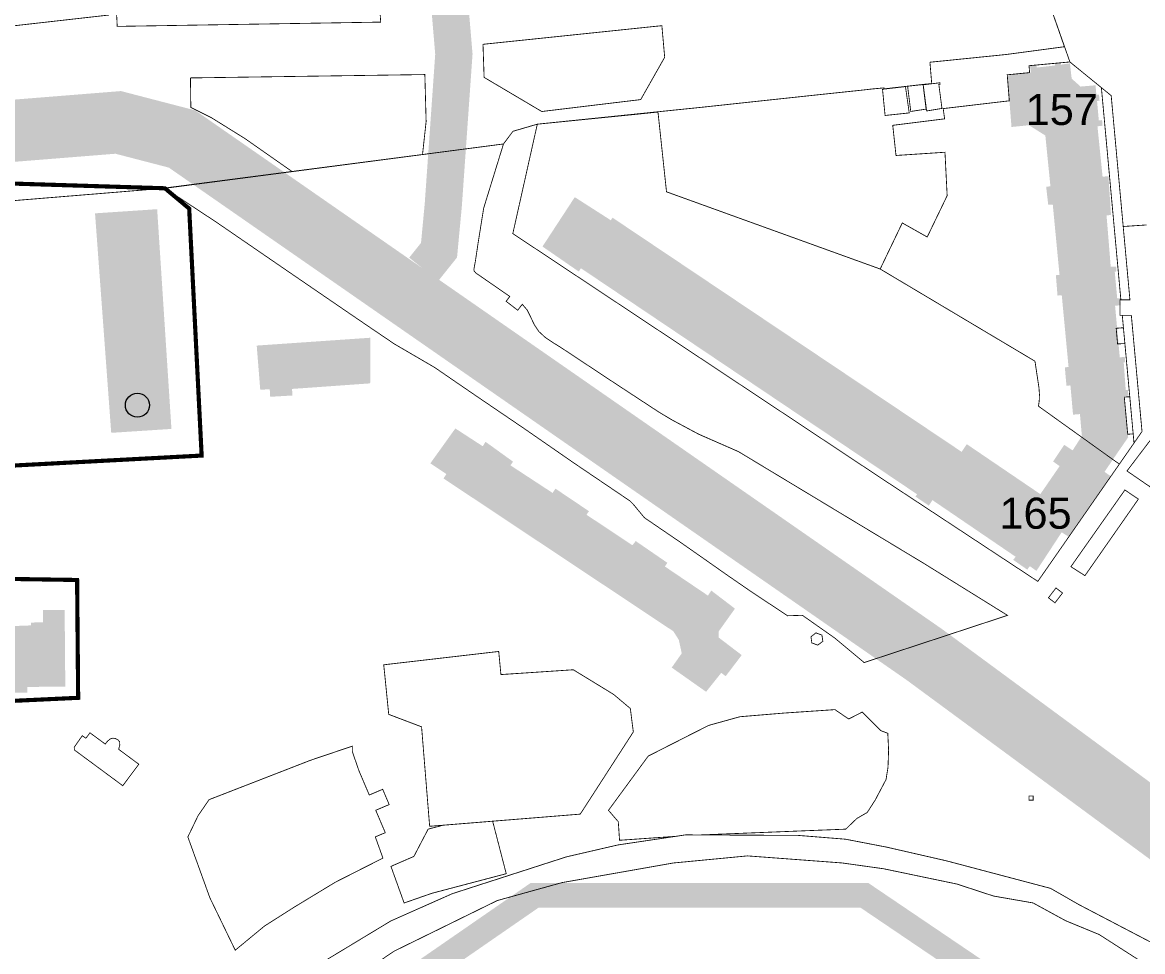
# Model space of a CAD drawing. Header units: millimetres. Extents: x 21689 to 31331, y 37531 to 43751.
# Drawn here: x 30197.8 to 30468.7, y 41736.1 to 41960.7 of the extents above; entities that cross this region are included whole.
import ezdxf

# ---------------------------------------------------------------- set-up
doc = ezdxf.new("R2010")
doc.units = ezdxf.units.MM
for name, pattern in [('DASHEDX2', [1.5, 1, -0.5]), ('g5_084', [0.4, 0.2, -0.2]), ('МЕЖА', [4, 1, -1, 1, -1])]:
    doc.linetypes.add(name, pattern=pattern)
for name, color, linetype, lineweight in [('0 . 11 - границы ДМ проект', 10, 'МЕЖА', 0), ('00 номер ОКН', 7, 'Continuous', 15), ('00 Разраб границы', 5, 'g5_084', 50), ('CONTUR', 150, 'Continuous', 9)]:
    doc.layers.add(name, color=color, linetype=linetype, lineweight=lineweight)
doc.layers.add('0.1 ОКН', color=1, linetype='Continuous', lineweight=9, transparency=0.4)
doc.layers.add('00 Дороги', color=252, linetype='Continuous', lineweight=9, transparency=0.2)
doc.layers.add('25. ценная историческая застройка сов пер', color=92, linetype='Continuous', lineweight=0, true_color=0x19df16)
doc.styles.get("Standard").update_dxf_attribs({"font": 'arial.ttf'})

# ---------------------------------------------------------------- blocks, each defined once
blk = doc.blocks.new('участки все')
at = {"layer": 'CONTUR', "const_width": 0.2}
for points in [[(7613.475867970002, 4070.829478489999), (7571.449111180001, 4097.812789259995), (7563.330337740001, 4101.157071689995), (7555.456203010002, 4105.457605769996), (7545.90174461, 4107.12387363), (7537.016263720001, 4110.029895779997), (7519.312829390002, 4113.72091358), (7509.284349230002, 4115.124439639999), (7486.390609310001, 4116.834925029994), (7468.454404060001, 4115.119524099995), (7441.551949370001, 4110.381400619997), (7425.855405990002, 4106.031719139995), (7400.85767619, 4093.764456499993), (7363.286558930003, 4068.209720929997)], [(7372.534978070001, 4084.438086909998), (7400.130066510003, 4101.105574039997), (7414.990949170001, 4107.698042809999), (7442.577083560002, 4116.595687329994), (7455.011130860002, 4119.475319829994), (7471.388423619998, 4121.914584499995), (7498.636390459999, 4121.787432769997), (7510.072344240001, 4120.872357239997), (7520.042877240001, 4118.949719869998), (7534.51213232, 4115.638214129998), (7559.680159530002, 4108.982927479999), (7566.549891230002, 4105.047768979996), (7613.265949200002, 4080.632657819995)], [(7582.905962209999, 4269.396804209995), (7577.250264620001, 4269.023393449999), (7574.344746819999, 4300.667769159998), (7571.974399250001, 4302.604052489995), (7567.20386428, 4306.487076039993), (7564.35960023, 4308.820613749994), (7558.839747540002, 4324.505069939994)], [(7397.44556416, 4321.586023069998), (7397.677435929999, 4318.442482339997), (7333.951781830001, 4317.408123279994), (7333.797748160003, 4320.410473209995)], [(7331.993889190002, 4320.15809094), (7292.1950922, 4315.657421469994)], [(7306.60392301, 4275.086932549995), (7344.42129492, 4278.187945229998), (7376.214483890002, 4282.321183739994), (7376.214483890002, 4282.321183739994), (7364.88597612, 4290.254599189997), (7356.723696330002, 4295.329548499998), (7351.751772560001, 4297.815661209999), (7351.660953590003, 4304.947031539995), (7408.353221960002, 4305.759073909998), (7408.659535160001, 4294.414417919994), (7407.787263329999, 4286.427796009993), (7427.366248710001, 4288.978036109998), (7429.663163960002, 4292.042861299997), (7435.549477290002, 4293.762737149998), (7475.442113110003, 4297.861971349994), (7486.320044360001, 4299.035427269998), (7503.297855320001, 4300.855492269998), (7514.546004030002, 4302.043279959995), (7516.509518000002, 4302.273217919995), (7519.403576320001, 4302.538909189999), (7519.419898070002, 4302.298660079999), (7528.836338270001, 4303.374491389994), (7530.939512780001, 4303.582291219995), (7530.508461240002, 4308.738873689995), (7548.926999540002, 4310.606880359999), (7563.03579617, 4312.4908688), (7558.839747540002, 4324.505069939994)]]:
    blk.add_lwpolyline(points, dxfattribs=at)
for points in [[(7393.65151318, 4373.573957909997), (7339.56110875, 4329.122212009999), (7333.69697298, 4324.932003539994), (7333.797748160003, 4320.410473209995), (7333.951781830001, 4317.408123279994), (7397.677435929999, 4318.442482339997), (7393.65151318, 4373.573957909997)], [(7422.415167589999, 4313.073764349996), (7422.682777900002, 4305.079691239996), (7436.626376010001, 4296.826240609997), (7460.560449690001, 4299.709802819998), (7466.35707115, 4309.941025069995), (7465.674048070003, 4317.581458359993), (7422.415167589999, 4313.073764349996)], [(7422.415167589999, 4313.073764349996), (7422.682777900002, 4305.079691239996), (7436.626376010001, 4296.826240609997), (7460.560449690001, 4299.709802819998), (7466.35707115, 4309.941025069995), (7465.674048070003, 4317.581458359993), (7422.415167589999, 4313.073764349996)], [(7577.305468099999, 4244.542631589996), (7575.55343516, 4244.40945531), (7575.88548537, 4240.624384559996), (7577.656901320003, 4240.717264239996), (7578.840196209999, 4227.869192029997), (7577.518826350003, 4227.779422189996), (7578.341302830001, 4218.79686088), (7579.66236655, 4218.866635509999), (7579.868636210001, 4216.663485099998), (7576.33078579, 4211.577665929995), (7574.747696660001, 4212.681898819996), (7556.755182799999, 4225.577315889998), (7556.93381817, 4226.794576939996), (7556.997992240003, 4228.373589159994), (7556.88266829, 4229.985349339993), (7555.911646820002, 4236.450193789998), (7518.473073430003, 4258.743297459994), (7523.823577810002, 4269.881345769994), (7529.851469740002, 4266.479070749999), (7534.674493260002, 4276.475198059997), (7534.1452193, 4286.973266639994), (7522.303336260001, 4286.194567279999), (7521.51497941, 4293.486613199995), (7534.058943520001, 4295.054560939999), (7533.716840240002, 4297.529790379995), (7549.70564973, 4299.414996489999), (7549.20191562, 4305.70268771), (7554.61996665, 4306.229735839996), (7554.47556852, 4307.901940979994), (7564.349449550002, 4308.810769189993), (7567.20386428, 4306.487076039993), (7571.806429480003, 4302.736623649995), (7571.974399250001, 4302.604052489995), (7576.688802500001, 4251.292049649993), (7576.488850040002, 4251.295110879997), (7576.49128477, 4247.535086389994), (7577.031309450001, 4247.536818709995), (7577.305468099999, 4244.542631589996)], [(7351.660953590003, 4304.947031539995), (7408.353221960002, 4305.759073909998), (7408.659535160001, 4294.414417919994), (7407.787263329999, 4286.427796009993), (7376.214483890002, 4282.321183739994), (7364.88597612, 4290.254599189997), (7356.723696330002, 4295.329548499998), (7351.751772560001, 4297.815661209999), (7351.660953590003, 4304.947031539995)], [(7519.038457730004, 4302.204500219995), (7524.58831503, 4302.849530109997), (7525.500880359999, 4296.485579569998), (7519.661398110002, 4295.864983649997), (7519.038457730004, 4302.204500219995)], [(7525.109722100002, 4302.941547099996), (7528.845876700001, 4303.344345459998), (7529.574915790004, 4297.403203369998), (7525.876302700003, 4296.839830729994), (7525.109722100002, 4302.941547099996)], [(7529.718145400003, 4296.961011989995), (7529.672749150002, 4297.261706009995), (7528.88494882, 4303.283747459994), (7532.301332499999, 4303.701441439996), (7532.902567490001, 4303.782236299993), (7532.95673685, 4303.401408209996), (7532.656502010002, 4303.386004839995), (7533.417370710002, 4297.564375119996), (7529.718145400003, 4296.961011989995)], [(7578.708781450001, 4251.291124149997), (7576.688802500001, 4251.292049649993), (7571.974399250001, 4302.604052489995), (7574.344746819999, 4300.667769159998), (7578.87874104, 4251.288522109994), (7578.708781450001, 4251.291124149997)], [(7435.549477290002, 4293.762737149998), (7459.085378240001, 4296.112397199999), (7464.734294260001, 4296.695910909998), (7466.798936130003, 4277.404361519999), (7518.473073430003, 4258.743297459994), (7555.911646820002, 4236.450193789998), (7556.88266829, 4229.985349339993), (7556.997992240003, 4228.373589159994), (7556.93381817, 4226.794576939996), (7556.755182799999, 4225.577315889998), (7574.747696660001, 4212.681898819996), (7576.33078579, 4211.577665929995), (7557.220181280001, 4184.100336029994), (7556.596550910002, 4183.20988658), (7518.73849177, 4208.149398579997), (7429.624407909999, 4267.3035294), (7430.182396849999, 4269.784979169999), (7435.549477290002, 4293.762737149998)], [(7345.49241874, 4278.261546259993), (7427.366248710001, 4288.978036109998), (7422.57885799, 4273.471377159999), (7421.251795440003, 4265.171719209996), (7420.594282260001, 4260.76179887), (7420.212681600002, 4258.697647299995), (7420.266391850001, 4258.286826229996), (7420.639107770004, 4257.811121449995), (7428.89172009, 4252.104792659993), (7428.01370992, 4250.928238379994), (7430.810742289999, 4248.775422879996), (7431.91267981, 4250.208548089998), (7433.072042580002, 4248.860802569994), (7433.964732380002, 4247.077141079993), (7434.817125550002, 4245.274096589993), (7435.941750550002, 4243.616883859998), (7437.479798640001, 4242.183341029995), (7439.053655930002, 4241.129248829994), (7441.341832090002, 4239.704221709994), (7454.10249677, 4231.258884849995), (7464.973359530002, 4224.132476789993), (7468.11459673, 4222.254391139999), (7474.591617780003, 4218.795240539999), (7484.197178790001, 4214.588195349999), (7529.102640640002, 4187.520794279997), (7549.27076367, 4174.992069169995), (7514.59620892, 4163.58296041), (7507.486999770001, 4169.51178031), (7500.957291180002, 4174.101732799994), (7499.65122701, 4175.01172522), (7496.089470610001, 4174.896254709994), (7487.46679345, 4180.598246449998), (7481.321634930002, 4184.83231315), (7475.563628679999, 4188.880453409998), (7470.25061761, 4192.601782089994), (7461.47241685, 4198.596154699997), (7458.85065244, 4201.746283279994), (7458.00417285, 4202.629239869994), (7444.246757590001, 4211.939832999997), (7432.42219561, 4220.13083871), (7421.80265007, 4227.343399359997), (7414.805960379999, 4232.130502579996), (7410.758563530002, 4234.912458959995), (7401.005694269999, 4240.60175627), (7395.839279719999, 4244.10084264), (7388.51572929, 4249.092950049998), (7374.799527630003, 4258.482915239998), (7357.857619429999, 4270.112259779998), (7345.49241874, 4278.261546259993)], [(7577.031309450001, 4247.536818709995), (7578.71121618, 4247.531099679996), (7579.221094930002, 4247.523293559999), (7581.8013499, 4219.453886239993), (7579.868636210001, 4216.663485099998), (7577.031309450001, 4247.536818709995)], [(7575.55343516, 4244.40945531), (7577.305468099999, 4244.542631589996), (7577.656901320003, 4240.717264239996), (7575.88548537, 4240.624384559996), (7575.55343516, 4244.40945531)], [(7592.629658600002, 4223.918092309999), (7585.373729340002, 4209.159229329998), (7583.68712979, 4206.115061099997), (7578.165241720002, 4209.909586619993), (7589.10570199, 4224.31204184), (7588.24344396, 4234.615207429997), (7593.386507520001, 4234.816467589997), (7592.629658600002, 4223.918092309999)], [(7577.518826350003, 4227.779422189996), (7578.840196209999, 4227.869192029997), (7579.66236655, 4218.866635509999), (7578.341302830001, 4218.79686088), (7577.518826350003, 4227.779422189996)], [(7567.997723190001, 4184.595334029996), (7564.60098716, 4186.767329529997), (7577.65478561, 4205.307417239994), (7580.921093150002, 4203.107418569998), (7567.997723190001, 4184.595334029996)], [(7560.992235280003, 4181.622595569999), (7562.573487830002, 4180.398391299998), (7560.747179050003, 4178.026359399999), (7559.165773430002, 4179.240566049993), (7560.992235280003, 4181.622595569999)], [(7501.948872540001, 4168.326570639997), (7501.73173536, 4169.819890119994), (7502.94614399, 4170.761294979995), (7504.387840470001, 4170.219224929999), (7504.604977639999, 4168.725905449995), (7503.390722079998, 4167.794498219999), (7501.948872540001, 4168.326570639997)], [(7398.408283330002, 4163.041750649994), (7399.614742090001, 4151.053315689998), (7407.558612200002, 4148.041707609998), (7409.510415630001, 4123.991898089996), (7445.93535109, 4126.934242259994), (7458.769564320002, 4146.807695269999), (7458.046387829999, 4152.47874916), (7454.018325090001, 4155.870406509995), (7444.259743820002, 4161.839787809993), (7426.752008020002, 4160.677827339998), (7426.217562100003, 4166.265992589994), (7398.408283330002, 4163.041750649994)], [(7452.759346270003, 4127.849767559993), (7462.380218000003, 4140.972436009993), (7476.97356323, 4148.378995459999), (7484.545751590002, 4150.483062019993), (7495.22928851, 4151.369499019994), (7507.541978740002, 4152.200994529994), (7510.857203890002, 4149.930247259995), (7514.132910939999, 4151.610092199997), (7518.644017850002, 4147.111043819998), (7520.314435190001, 4146.485472529995), (7520.511925540002, 4142.402462379999), (7520.368731430001, 4138.274668089994), (7519.893222210001, 4135.301957609998), (7517.287600310003, 4130.361864509999), (7515.341215930003, 4127.331672549997), (7512.839152520003, 4125.889982549997), (7510.149527820002, 4123.301167729994), (7474.828065900002, 4121.891925449999), (7471.388423619998, 4121.914584499995), (7469.053007640003, 4121.560339609998), (7455.43848211, 4120.608773799999), (7455.137139919999, 4125.093373289994), (7452.759346270003, 4127.849767559993)], [(7335.290911340002, 4133.808132299993), (7323.59320359, 4142.447194469998), (7323.553623420001, 4143.127798539993), (7325.495876280001, 4145.888055949995), (7326.366790250002, 4145.294724319995), (7327.366608570002, 4146.589413980001), (7331.04516605, 4143.883104519999), (7331.656503180003, 4144.623743179996), (7332.344607100001, 4145.153207169999), (7332.876777320001, 4145.2950595), (7333.495558900001, 4145.215586469996), (7334.170040610003, 4144.855261479999), (7334.513529170003, 4144.430004009999), (7334.571574010002, 4143.649117549998), (7334.295717569999, 4142.613343669996), (7335.75898939, 4141.52094473), (7339.170365900002, 4138.998725269994), (7335.290911340002, 4133.808132299993)], [(7356.159114540002, 4130.428660199998), (7380.644562690003, 4139.933772829993), (7390.797114510002, 4143.368332099998), (7390.81659518, 4142.028037789997), (7392.38702369, 4137.484008619998), (7394.906253110002, 4131.555457909999), (7398.157374050002, 4132.935680809998), (7399.720817310001, 4129.241756199998), (7396.47969403, 4127.861380209993), (7398.776784100002, 4122.446228939996), (7396.3712801, 4121.433058919996), (7398.212765030002, 4116.304881909993), (7386.653039560002, 4110.441872169999), (7376.872279350002, 4104.511627319996), (7369.571292110002, 4099.873414599999), (7362.491881000003, 4094.031812949993), (7356.355928510002, 4106.705714589996), (7351.031168220001, 4121.417191959998), (7353.499732390003, 4126.549384999998), (7356.159114540002, 4130.428660199998)], [(7554.472185530001, 4131.322583759996), (7555.472253960001, 4131.32727319), (7555.476943390001, 4130.327204749999), (7554.476874960001, 4130.322515319996), (7554.472185530001, 4131.322583759996)], [(7400.151992160001, 4114.295199339998), (7405.698949150004, 4116.710271289994), (7409.149937690003, 4123.30741886), (7412.78438443, 4124.251774559998), (7424.749150020002, 4125.218597309998), (7428.03485892, 4112.528333259994), (7410.062425240001, 4107.793495439997), (7403.336513660001, 4105.446472319999), (7400.151992160001, 4114.295199339998)]]:
    blk.add_lwpolyline(points, close=True, dxfattribs=at)

msp = doc.modelspace()

# ---------------------------------------------------------------- hatches: boundary and pattern name
at = {"layer": '0.1 ОКН', "transparency": 33554585}
h = msp.add_hatch(color=1, dxfattribs=at)
h.dxf.hatch_style = 1
h.paths.add_polyline_path([(30451.11390208492, 41950.82200594569), (30448.87095307097, 41950.50984825153), (30448.81642295115, 41951.00043342232), (30447.46686917064, 41950.82037781116), (30447.54759587526, 41950.32274334228), (30443.1116283998, 41949.80831310276), (30443.01526635983, 41950.41891740213), (30441.44522861221, 41950.2258148635), (30441.69106897831, 41948.63584531208), (30435.98760603715, 41947.91604468057), (30436.98191988146, 41935.44075778906), (30441.20519278951, 41935.87154723582), (30445.16989775199, 41933.37296665918), (30446.39851379011, 41921.0940535498), (30445.36622285458, 41920.98543052834), (30445.85520253211, 41916.69482731835), (30446.96263782799, 41916.69482731835), (30448.59317530692, 41899.67510110985), (30447.71434770858, 41899.60482015472), (30448.10894541803, 41894.68354078403), (30449.13940403242, 41894.74660728418), (30450.78029384411, 41877.4173547326), (30449.88105458225, 41877.31282938766), (30450.27445044665, 41872.86683585631), (30451.2287714949, 41872.95769000433), (30451.86755592962, 41865.87976062959), (30453.53056544945, 41866.02431755128), (30453.99723974731, 41860.81229750343), (30461.86209360122, 41855.56439429525), (30465.20601122218, 41860.42023270045), (30464.21522713465, 41870.33883168576), (30465.2200018895, 41870.4699586811), (30465.15590049728, 41871.87170194548), (30464.60180597629, 41871.85882082347), (30464.12393086206, 41878.49466759067), (30464.47585047708, 41878.52898552615), (30464.37661385891, 41879.83844882652), (30463.16443566625, 41879.74703560009), (30462.02916539381, 41892.22420622797), (30463.39098876327, 41892.33827267645), (30463.29638552233, 41894.04051691345), (30462.55, 41893.98), (30461.94908084404, 41900.4689534005), (30462.37704473319, 41900.51634978171), (30462.28, 41901.71), (30460.98, 41901.64), (30459.96923283815, 41914.07368358543), (30461.04524638143, 41914.16184947018), (30460.43398388119, 41923.54343857378), (30459.01090917604, 41923.41685362387), (30457.77033985679, 41935.60444612858), (30459.00173241463, 41935.74275387038), (30458.88447295464, 41937.100937234), (30458.10022586374, 41937.04592213258), (30457.66596272084, 41941.72921264685), (30458.28165293749, 41941.79759876138), (30458.14483356293, 41943.24736720388), (30457.50177825891, 41943.22001365081), (30457.31023022519, 41945.5177600932), (30453.68267993154, 41945.21285702732), (30451.5328231377, 41947.14446848434)])
h = msp.add_hatch(color=1, dxfattribs=at)
h.dxf.hatch_style = 1
h.paths.add_polyline_path([(30323.54819158105, 41906.53549974098), (30332.320494244, 41900.4844864162), (30332.85531844003, 41901.27777736535), (30414.14809760735, 41846.62911780876), (30413.74676052557, 41846.08748509508), (30416.97940777198, 41843.89211693234), (30417.86398774402, 41845.21894388157), (30437.98414388554, 41831.51855729509), (30437.38282286009, 41830.78065556144), (30440.80639382404, 41828.39579120193), (30441.39810951141, 41829.25959751536), (30443.00636603835, 41828.10785576413), (30449.11799558586, 41837.44181015199), (30450.87991390717, 41836.30875068844), (30460.94353696314, 41851.04501338002), (30459.46648885702, 41852.03986189719), (30461.86264628869, 41855.56402550894), (30454.03833664881, 41860.78487518062), (30451.76153241263, 41857.22944540626), (30449.74395421504, 41858.58836165945), (30447.04442477959, 41854.55508238026), (30448.62067286048, 41853.43487033718), (30443.9563395826, 41846.66323948887), (30426.16678707248, 41858.74382916471), (30424.93109129846, 41856.88557453665), (30340.49285767985, 41913.50700380342), (30340.07716640348, 41912.88796790038), (30331.3558614847, 41918.4736986724)])
h = msp.add_hatch(color=1, dxfattribs=at)
h.dxf.hatch_style = 1
h.paths.add_polyline_path([(30215.32699048746, 41914.56251599543), (30230.35436805276, 41915.56552700118), (30233.80985904501, 41862.43400533303), (30219.24387291222, 41861.48668381287)])
at = {"layer": '0.1 ОКН', "transparency": 33554687}
h = msp.add_hatch(color=2, dxfattribs=at)
h.dxf.hatch_style = 1
edge = h.paths.add_edge_path()
edge.add_arc((30225.57213583661, 41868.17175241889), 2.906288479469367, 0, 360)
at = {"layer": '0.1 ОКН', "transparency": 33554585}
h = msp.add_hatch(color=1, dxfattribs=at)
h.dxf.hatch_style = 1
h.paths.add_polyline_path([(30139.76353090985, 41803.09332911758), (30142.26167668867, 41814.44435647484), (30165.4238308346, 41809.02063811622), (30165.80891900507, 41810.66516885592), (30168.79400040703, 41810.66516885653), (30168.7940004064, 41813.78288881166), (30199.80371475588, 41814.92479514617), (30199.80371475574, 41815.61369101633), (30202.73855950973, 41815.65799341041), (30202.73855950911, 41818.66934350833), (30207.97934487604, 41818.66934350941), (30208.13880004945, 41800.13112279369), (30198.96953991528, 41800.04475973397), (30198.96953991556, 41798.68090344431), (30163.33059898065, 41798.58479969945)])
at = {"layer": '25. ценная историческая застройка сов пер', "lineweight": 30, "true_color": 0x19df16, "transparency": 33554585}
h = msp.add_hatch(color=92, dxfattribs=at)
h.dxf.hatch_style = 1
h.paths.add_polyline_path([(30254.43266922888, 41882.58623521448), (30281.91457042083, 41884.48116686532), (30281.87009370348, 41873.44590532815), (30262.97187199064, 41872.10255661529), (30263.08453578878, 41870.51760297225), (30257.69225676224, 41870.20207715749), (30257.5853439437, 41872.02919786242), (30255.28599388997, 41871.90343367236)])
h = msp.add_hatch(color=92, dxfattribs=at)
h.dxf.hatch_style = 1
h.paths.add_polyline_path([(30366.7686400795, 41803.44191318295), (30363.11204946111, 41798.87436319718), (30354.80537076558, 41804.72852874068), (30357.23013769081, 41808.16911469777), (30356.51418515743, 41811.4382056799), (30355.19432332618, 41813.50573158376), (30299.61107682986, 41850.45795959283), (30300.31945923878, 41851.52350275951), (30296.42742651136, 41854.11096012892), (30302.47213247386, 41862.54744809573), (30309.09129399366, 41858.25024538128), (30309.78117760309, 41859.31290203122), (30316.43090675471, 41854.51550458111), (30315.79404502587, 41853.63274303219), (30325.9942537576, 41846.9539048955), (30326.67609199092, 41847.99523755827), (30334.78297859191, 41842.54351373208), (30334.20028620829, 41841.67703163801), (30345.29674700373, 41834.31025735073), (30346.10648306789, 41835.31409016659), (30353.7512955406, 41830.05943628059), (30353.14240537501, 41829.17358323806), (30363.55576502934, 41822.13654626202), (30364.37357742554, 41823.34673950676), (30370.09226507207, 41818.98183150699), (30366.15203706873, 41813.46239699472), (30366.15203706903, 41811.99954202044), (30371.73223908481, 41807.7423960736), (30367.86342745168, 41802.65723758071)])

# ---------------------------------------------------------------- linework, layer by layer
at = {"layer": '0 . 11 - границы ДМ проект', "color": 7, "linetype": 'DASHEDX2', "lineweight": 100, "ltscale": 9, "transparency": 33554687, "const_width": 6, "flags": 128}
msp.add_lwpolyline([(22946.72510491731, 37638.62634446474), (22902.58275362352, 38352.09544947399), (23040.30552195036, 38403.74699439852), (23117.28987673577, 38401.20998066332), (23331.1420536978, 38342.16201107599), (23767.91543332974, 38429.68248831519), (23839.74239124, 38479.18059107), (23935.86335432742, 38610.41912232844), (23988.40132216, 38646.94820499), (24015.49430024, 38690.25421504), (24098.8452309, 38777.81996658), (24145.02916959996, 38828.88408843358), (24135.93365142038, 38857.74903914007), (24309.79136626136, 39159.02335676074), (24384.57904334093, 39142.81432697957), (24479.69044304418, 39275.03790042002), (24546.54025369158, 39209.37293054136), (24750.00699521847, 39350.12800903574), (25003.87553727916, 39639.79523174531), (25413.16423419, 40107.12354530999), (25363.28122043863, 40286.1963412378), (24989.22853481921, 40491.13671530629), (25395.27705222245, 40838.84090474431), (25660.55687700859, 41058.1212780236), (25845.23661174224, 41208.91797594001), (25792.92225945706, 41266.22521493745), (25888.27287515579, 41383.12165802711), (26058.62504157837, 41521.64746533834), (26092.19545014985, 41658.69000876763), (26130.82507784197, 41752.52885494488), (26159.06766021, 41742.26863351999), (26300.90294768, 42104.40990112), (26325.33535177233, 42112.11412577571), (26524.47797661, 42049.11658247), (26659.51670021, 41994.10879823), (26661.29681694, 41997.38156593999), (26646.24186780636, 42050.66573332276), (26706.45990802, 42026.98113369), (26859.65240616, 41970.83280222), (27006.59161047, 41919.76309608), (27172.97754121135, 41911.40656938787), (27384.06492399187, 41951.12446427483), (27369.53217738251, 42033.5881556695), (27673.2432763, 42086.299163), (27976.36208943, 41979.68805869), (28033.35021731, 41963.2255317), (28102.86024026, 41962.56134384), (28159.53544921, 41928.27357007), (28328.59992242, 41835.13504241), (28499.53452968, 41807.32807047), (28720.17246485, 41761.45017348), (29052.46195313211, 41622.8362771675), (29045.52470487974, 41606.09317728942), (29058.01506483, 41600.91798700999), (29065.19261988, 41619.04810909), (29089.18447916, 41611.33081662), (29476.61138263, 41567.36910858), (29694.10996345, 41552.13846409999), (29707.82845489, 41609.00136489), (29818.275139065, 41584.49707639499), (29941.90103675, 41545.70507110999), (30079.67228635, 41531.56698092), (30099.06303546, 41598.89996296), (30133.54357397405, 41631.14582509244), (30187.92633103131, 41657.25471079486), (30321.6596071154, 41749.6743683796), (30401.38263574907, 41749.67436839595), (30509.19471491012, 41676.73679472978), (30617.63335427429, 41749.6743684403), (30608.36187039, 41787.70236535), (30599.77219858887, 41907.49940916979), (30613.24786402192, 41930.64783038972), (30611.36174401594, 41954.38579577781), (30596.20036098, 41953.50793184999), (30593.66803204827, 42010.24730760449), (30597.05242802, 42063.37447629), (30605.37673080241, 42235.81472535373), (30665.45288897015, 42236.16617940241), (30657.33209828, 42284.13072247), (30610.31596798244, 42363.40028195169), (30625.51081777, 42373.5175948), (30633.15317981222, 42373.02058397977), (30649.52445566, 42377.67990423), (30654.80521015, 42423.44887381999), (30716.02784902182, 42430.23311197), (30760.54269703, 42567.64931254999), (30765.79914673, 42586.35875087), (30791.94896227, 42710.48550226), (30846.36596234, 42699.40050186), (30866.74415354, 42759.78235986999), (30939.13356086, 42753.23395767), (31030.96140422, 42735.48796885), (31057.15772466, 42750.27677828999), (31131.35464117867, 42919.39390898121), (31178.70652303, 43049.99406818), (31223.89605601, 43155.77153143999), (31261.16372977, 43239.22040074999), (31200.22801675, 43266.25338926), (31159.04111994206, 43264.61713918535), (31092.90331316364, 43324.58746368033), (31030.83524853704, 43397.77160590068), (30974.06390645161, 43434.0146775), (30837.6789623, 43448.49250195999), (30812.705, 43443.575), (30797.5685287, 43373.25902415999), (30670.04491227509, 43084.43450838327), (30627.79324233, 42979.09036925), (30572.79299257, 42815.92515511), (30581.39016593, 42739.20179252), (30580.07135906, 42670.05223768999), (30572.53432323, 42633.01777761), (30553.34306316, 42565.66186988), (30547.39514436, 42556.65297385999), (30525.72109807281, 42505.24778370114), (30514.50603629337, 42510.1075917977), (30479.51154115131, 42425.85737494091), (30461.95050270375, 42345.3832640727), (30464.74984954377, 42236.14262650891), (30403.52050363, 42231.71695613999), (30361.99926578958, 42222.30444943784), (30262.36972906, 42221.18809992), (30097.98451162034, 42200.40990911882), (30088.9462716438, 42269.8882103679), (30058.49243754998, 42273.90206414821), (30000.91284802227, 42267.83146293058), (30008.92580966462, 42181.87578158897), (29926.0240286, 42170.85978648), (29838.03744895606, 42159.36450204132), (29837.12383709, 42151.41822664), (29801.61662566, 42150.51865913999), (29804.07857113, 42118.48481974), (29746.29346473, 42112.7697388), (29727.00532503, 42117.6116394), (29726.76722718, 42121.26287929999), (29669.98646400891, 42116.48262229375), (29667.12373654, 42186.75173099), (29663.62250802323, 42276.82476183268), (29664.83122397, 42334.19663553), (29729.6717126, 42336.193867), (29743.29418113489, 42425.80320210827), (29681.44663512, 42426.64211347999), (29599.85191165767, 42422.04241824291), (29585.2883337, 42460.05436807999), (29593.54794175791, 42547.89601419552), (29586.22551206196, 42640.93108877819), (29612.42445620809, 42670.25992293473), (29566.57327661007, 42703.24376872109), (29536.54874412536, 42712.38059703462), (29485.12816521317, 42721.10504353844), (29445.22086842424, 42718.94205858544), (29271.8683758008, 42704.275412847), (29252.91371590861, 42692.41130837031), (29197.94774281655, 42673.03837105441), (29178.85069025564, 42668.76578992854), (29146.59228414582, 42665.68223076125), (29091.04407576824, 42663.10135964528), (29090.11812220958, 42694.3862204944), (29093.43460651, 42735.40527866999), (29109.45848563, 42731.73992254), (29114.94309622, 42754.24594576), (29105.61053462, 42762.56884649), (29115.29978938, 42813.46049171998), (29163.59491738, 42900.00099385998), (29195.32188205725, 42957.40854522219), (29200.52688315276, 43020.60481448934), (29169.0348664884, 43102.91209733505), (29094.38675376727, 43130.15592398119), (29034.06840834477, 43130.53740879444), (28931.04700203988, 43118.36538761878), (28819.40132517502, 43060.1083569729), (28798.63147856092, 43021.64063544854), (28799.7435021884, 42985.87842207693), (28707.96440893, 42909.0252998), (28686.58712993, 42891.67506201), (28665.24172863, 42871.73188222), (28655.12156687, 42859.96682858), (28647.8454703233, 42848.50093817119), (28636.34679172, 42823.08426065998), (28630.35631558, 42817.17597907998), (28632.11378886, 42786.96902715998), (28651.55515831, 42783.79133726), (28691.77825436, 42770.27542617), (28688.63081614, 42759.99360695), (28685.89634234, 42758.395475), (28674.40357506, 42734.05142049), (28670.95833958, 42721.95415807), (28465.92243485, 42806.49441173999), (28422.23013497, 42822.02345847999), (28375.90015172562, 42835.07284409375), (28353.71044403, 42839.03267097), (28334.90488412, 42842.59063102999), (28324.44671292, 42844.67077209), (28310.37114872, 42860.63633377), (28285.15205339, 42868.53187519), (28273.81454987, 42871.96611958), (28249.68513326, 42869.3955872), (28186.52221434, 42849.6226981), (28159.72536623, 42849.83301478), (28118.7520382, 42863.99044072), (28094.80339647, 42888.24721246999), (28084.70744497, 42900.92183890999), (28068.74021725, 42924.61639976), (28025.61975184, 42901.73660556), (28004.08109117972, 42892.69564847947), (27951.91534533, 42913.21458231), (27851.65384584, 42849.78959597999), (27793.90021593, 42819.52381693), (27766.58818120009, 42881.70391995375), (27711.87730359, 42969.56031198999), (27682.20288296, 43019.56488889), (27636.09043013979, 43064.50141860492), (27679.03864238, 43117.90435856), (27700.15518098, 43145.10110915), (27730.28271017, 43232.44009601999), (27705.34812259, 43256.96201344999), (27691.78757115, 43306.55985731), (27688.55318108, 43316.06942275), (27675.10490733, 43337.73544350999), (27671.01535535, 43346.90810372999), (27667.81279636, 43356.53718306), (27665.86817049, 43367.33700387), (27665.76157527, 43376.04867013999), (27664.77821631, 43381.0537483), (27419.58575883, 43272.55799286), (27422.81890232, 43266.22781288), (27362.66618872, 43207.29930538999), (27358.27070715, 43197.79592644), (27315.1139971, 43177.12668317), (27276.84908718915, 43176.61480263399), (27257.44257907, 43175.75043457), (27253.83522487, 43180.49569694), (27248.87528509, 43187.0316803), (27238.09405866, 43198.05682708), (27218.2906013, 43206.98012085999), (27213.36000158, 43207.59562595), (27202.43088473, 43208.96298995999), (27239.74494121, 43225.54168404), (27236.35203919, 43231.88367116999), (27229.04059708, 43245.5056996), (27224.7919333, 43253.43079929), (27207.05858072, 43286.52251904), (27191.90159477, 43314.8047647), (27189.95716867, 43318.43455863999), (27109.8155034583, 43276.32721771863), (27075.56251106304, 43340.35164834721), (27088.28707410454, 43348.01419796925), (27054.82285237402, 43405.38715549072), (27040.01979227071, 43396.5861994771), (27025.14479362, 43422.09829729), (27004.0522851, 43461.84151952), (26932.7948389365, 43645.54539120022), (26914.14332032, 43691.79969043), (26899.52170033536, 43700.4603268652), (26872.12889142, 43716.99325630999), (26742.38825656, 43504.7787994), (26736.34406321, 43496.67130718), (26723.67678734062, 43483.84389091872), (26681.04643538447, 43469.92038556974), (26667.11473136, 43474.54131756999), (26618.21939752, 43488.580173), (26621.70934231434, 43502.66356837877), (26587.49212292, 43510.32086384), (26573.52049759, 43508.91481131), (26527.89831783, 43493.7733508), (26492.74337841, 43503.26176598), (26478.24389174, 43499.38377904), (26452.06606417, 43505.4146991), (26442.19252203, 43502.57587906), (26426.70071564, 43506.38314202), (26416.40311168401, 43498.79249127808), (26374.87207378044, 43508.44730635364), (26369.59399416, 43485.7275049), (26357.37897582, 43433.16417905), (26343.06381791, 43372.10294825), (26343.6786678, 43335.85391939999), (26278.09074762, 43335.36827745), (26275.09534301, 43319.34402715), (26179.58192185, 43336.14676937), (26136.0703548, 43350.43318253), (26129.55201155, 43332.91286215), (26114.20971186, 43338.64784688), (26048.35506142, 43335.76626929), (26042.26797116, 43335.95948355999), (26041.86472939, 43305.05540941), (26039.99378916, 43285.4039008), (25993.77193184, 43297.06179436), (25935.5510216779, 43314.57112050176), (25864.48503190899, 43314.71083805125), (25836.10421571, 43306.43559883999), (25791.05976241, 43309.43539477998), (25778.10259833695, 43340.97405016523), (25720.40281878272, 43383.90496312183), (25692.70917659845, 43506.69747200866), (25567.19248572541, 43536.12495177098), (25552.485220205, 43470.44520091499), (25520.71834065221, 43350.23187363416), (25464.4193899, 43088.87516373), (25450.37931466959, 42940.3471690628), (25403.20398030043, 42900.12233338031), (25517.16577832257, 42564.61468707081), (25324.39, 42333.51), (25231.57343895118, 42248.42380332648), (25084.91206923162, 42241.31572626211), (25004.68427812343, 42115.84432806293), (25034.0844805, 42028.82343563), (25232.98165127, 41677.08484062), (25331.23967759573, 41588.66101974178), (25222.08178721968, 41431.41821567321), (24497.00343557051, 41147.15772830281), (24469.59886480553, 41188.24109533481), (24382.78211162263, 41181.72546859383), (24281.81137437659, 41064.61982370604), (24269.00214148412, 41033.06436629904), (24267.5245085035, 40970.79496606808), (24345.86288296, 40986.53512072999), (24396.82001098, 40849.89746461), (24260.72878449457, 40587.69677080877), (24122.5424571325, 40455.82937472835), (24175.54668137, 40365.14828987), (24087.33073385638, 40202.94605711414), (23882.35419247703, 40127.12856999471), (23799.32385404936, 39897.89063100012), (23757.22793379682, 39543.03647117824), (23644.4867355699, 39442.47849711501), (23258.99204067956, 39279.21955462926), (23188.93464728753, 39177.23856888045), (23155.23171305243, 38943.77132317437), (22794.4181132699, 38626.81787743152), (22640.54748192608, 38070.59207357608), (22681.17562130765, 37890.90838970592), (22868.63737157313, 37599.25017902408), (22946.72510491731, 37638.62634446474)], close=True, dxfattribs=at)
at = {"layer": '0.1 ОКН', "color": 7, "transparency": 33554687}
msp.add_circle((30225.57213583661, 41868.17175241889), 2.906288479469367, dxfattribs=at)
at = {"layer": '00 Дороги', "lineweight": 9}
for points, const_width in [([(30293.49020683683, 42055.27988673436), (30302.11714213557, 41953.06319586043), (30299.55855673051, 41916.62018585391), (30298.52628589558, 41905.65769957662), (30294.8353017126, 41901.03494213746)], 9), ([(29535.89430731563, 41985.07357234364), (29536.38458024984, 41979.1117816572), (29537.201711727, 41975.84504478912), (29542.75812839461, 41972.08829813588), (29771.06540911016, 41905.15961083075), (29791.92901864438, 41902.22174759983), (30220.93157495221, 41936.55058515389), (30226.36226074172, 41935.13983451442)], 15), ([(30226.36226074172, 41935.13983451442), (30236.36252959515, 41932.54202528246), (30416.0264197099, 41807.78666093308), (30521.51500892279, 41730.07645572346)], 15)]:
    msp.add_lwpolyline(points, dxfattribs=dict(at, const_width=const_width))
at = {"layer": '00 Разраб границы', "ltscale": 5, "const_width": 1}
for points in [[(30186.20926264823, 41853.07709285121), (30241.11254776092, 41855.99177164339), (30238.09908519146, 41915.7154745642), (30232.23804414, 41920.62027517), (30188.12906794, 41921.98557404999)], [(30186.20926264823, 41853.07709285121), (30241.11254776092, 41855.99177164339), (30238.09908519146, 41915.7154745642), (30232.23804414, 41920.62027517), (30188.12906794, 41921.98557404999)], [(30163.6132621949, 41795.18594734833), (30211.24557163838, 41797.41576499389), (30210.9918566096, 41825.90806879522), (30187.64819295479, 41826.27368586515)], [(30163.6132621949, 41795.18594734833), (30211.24557163838, 41797.41576499389), (30210.9918566096, 41825.90806879522), (30187.64819295479, 41826.27368586515)]]:
    msp.add_lwpolyline(points, dxfattribs=at)

# ---------------------------------------------------------------- block references
at = {"layer": 'CONTUR'}
msp.add_blockref('участки все', (22886.7456254, 37642.35872891001), dxfattribs=at)

# ---------------------------------------------------------------- texts
at = {"layer": '00 номер ОКН', "char_height": 7.5, "attachment_point": 1}
for s, insert in [('{\\C7;157}', (30440.39676515358, 41943.42820589065)), ('{\\C7;165}', (30434.05447094019, 41845.80055055032))]:
    msp.add_mtext_dynamic_manual_height_columns(s, width=12.15331257543221, gutter_width=12.5, heights=[0], dxfattribs=dict(at, insert=insert))

doc.saveas('drawing.dxf')
